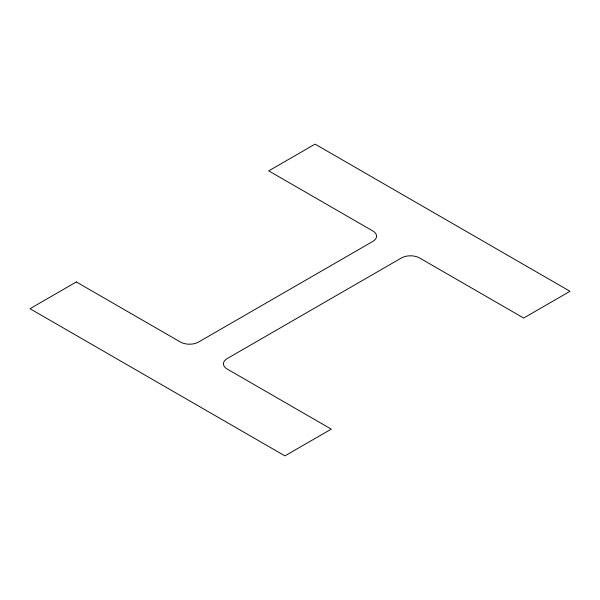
<?xml version="1.0" encoding="UTF-8"?>
<svg xmlns="http://www.w3.org/2000/svg" width="600" height="600" viewBox="0 0 600 600"><rect width="100%" height="100%" fill="white"/><g stroke="black" fill="none" stroke-linecap="round" stroke-linejoin="round"><path stroke-width="0.9" d="M76.343 281.947L30 308.707L284.925 455.88L331.267 429.127L227.205 369.045A12.848 7.418 0 0 1 227.205 358.56L401.43 257.97A12.848 7.418 0 0 1 419.595 257.97L523.658 318.053L570 291.293L315.075 144.12L268.733 170.873L372.795 230.955A12.848 7.418 0 0 1 372.795 241.44L198.57 342.03A12.848 7.418 0 0 1 180.405 342.03L76.343 281.947"/></g></svg>
